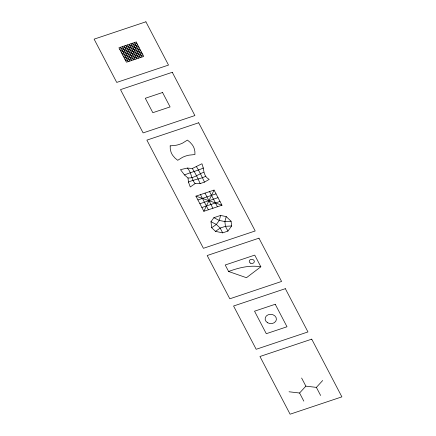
<?xml version="1.0" encoding="UTF-8"?>
<svg xmlns="http://www.w3.org/2000/svg" width="436" height="436" viewBox="0 0 436 436"><rect width="100%" height="100%" fill="white"/><g stroke="black" fill="none" stroke-linecap="round" stroke-linejoin="round"><path stroke-width="0.65" d="M220.605 215.439L219.264 220.42L216.354 224.442L211.694 227.734L215.515 231.374L222.665 232.857L227.935 231.091L231.641 225.973L231.08 221.237L226.224 216.599L220.605 215.439L213.891 217.684L210.98 221.706L211.694 227.734M226.224 216.599L224.883 221.581L225.445 226.317L227.935 231.091M203.852 211.297L214.06 190.08L221.973 205.231L203.852 211.297L195.938 196.151L214.06 190.08M289.046 391.779L299.576 393.016L305.865 386.143L316.389 387.386L322.678 380.514M260.837 266.794L246.46 277.71L228.611 271.486L225.216 264.99L254.728 255.109L260.837 266.794C249.915 264.957 238.819 267.693 228.611 271.486M215.515 231.374L220.175 228.083L225.445 226.317L231.641 225.973M195.115 183.6L190.26 186.962L188.461 182.09L188.003 178.008L184.504 174.945L180.477 169.659L187.36 168.062L192.298 168.503L201.923 163.762C204.359 169.25 202.844 176.035 209.209 179.381L204.484 182.128L200.173 183.572L195.115 183.6C191.126 179.169 191.66 172.482 187.36 168.062M188.461 182.09C194.025 179.458 200.173 179.06 205.754 176.297M203.487 167.974C197.274 170.749 190.81 172.313 184.504 174.945M119.671 49.23L136.926 43.447M120.423 50.674L137.683 44.892M121.175 52.113L138.435 46.336M121.933 53.557L139.188 47.775M122.685 55.001L139.945 49.219M123.437 56.44L140.697 50.663M124.195 57.884L141.449 52.102M124.947 59.329L142.207 53.546M125.699 60.768L142.959 54.991M203.667 172.302C198.402 174.138 194.025 178.373 188.003 178.008M197.917 199.939L216.038 193.867M199.895 203.726L218.016 197.655M201.873 207.509L219.995 201.443M231.08 221.237L224.883 221.581L219.264 220.42L213.891 217.684M195.938 196.151L221.973 205.231M210.98 221.706L216.354 224.442L220.175 228.083L222.665 232.857M316.389 387.386L320.629 395.501M134.446 42.586L141.989 57.007M132.724 43.164L140.261 57.59M209.525 191.6L217.444 206.746M196.244 166.35C199.443 171.452 201.933 176.667 204.484 182.128M130.996 43.742L138.534 58.168M129.269 44.319L136.811 58.746M192.298 168.503C195.475 173.337 197.835 178.308 200.173 183.572M127.546 44.897L135.084 59.323M204.996 193.115L212.91 208.261M301.625 378.028L305.865 386.143M125.819 45.475L133.356 59.901M124.091 46.053L131.628 60.479M200.467 194.636L208.381 209.781M122.369 46.63L129.906 61.056M120.641 47.208L128.179 61.634M299.576 393.016L303.816 401.131M170.171 145.88L170.274 149.025L170.977 151.968A18.944 15.592 4.5 0 0 172.863 155.57L174.983 158.039L177.714 160.306L182.499 157.336A25.315 20.841 4.5 0 1 188.968 155.167L194.968 154.524L194.87 151.379L194.167 148.436A18.944 15.592 4.5 0 0 192.281 144.828L190.161 142.365L187.431 140.098L182.646 143.068A25.315 20.841 4.5 0 1 176.177 145.237L170.171 145.88M145.897 21.8L94.116 39.142L116.734 82.42L168.509 65.078L145.897 21.8M136.174 42.009L118.914 47.786L126.451 62.212L143.711 56.429L136.174 42.009M172.28 72.289L120.5 89.631L143.117 132.909L194.892 115.562L172.28 72.289M162.557 92.497L145.297 98.274L152.834 112.701L170.095 106.918L162.557 92.497M198.663 122.778L146.883 140.12L203.416 248.307L255.196 230.966L198.663 122.778M258.962 238.181L207.187 255.523L229.799 298.796L281.58 281.454L258.962 238.181M285.346 288.67L233.571 306.012L256.183 349.285L307.963 331.943L285.346 288.67M275.241 304.257L254.531 311.195L266.287 333.698L287.002 326.76L275.241 304.257M311.729 339.154L259.954 356.501L290.103 414.2L341.884 396.858L311.729 339.154M250.324 263.082A2.545 2.093 4.5 0 0 254.313 261.649A2.545 2.093 4.5 0 0 250.711 259.475A2.545 2.093 4.5 0 0 250.324 263.082M267.628 322.771A5.657 4.654 4.5 0 0 276.402 319.425A5.657 4.654 4.5 0 0 268.265 314.732A5.657 4.654 4.5 0 0 267.628 322.771"/></g></svg>
